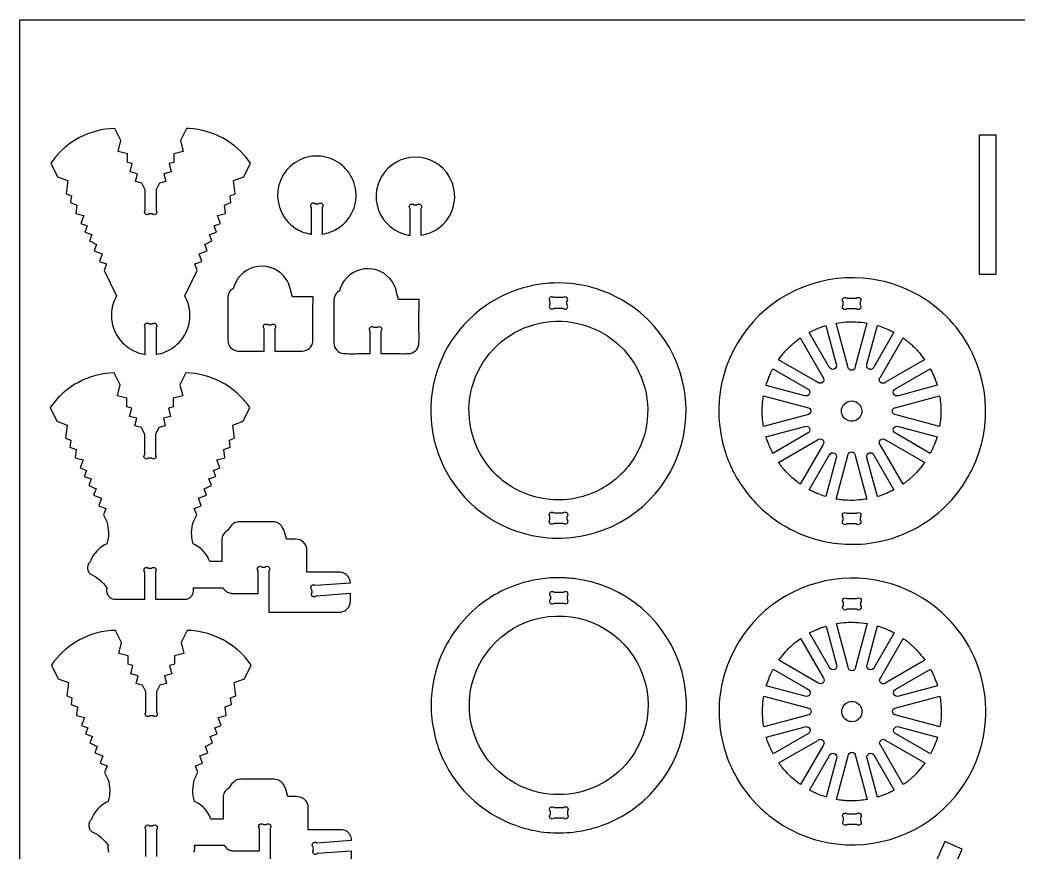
# Model space of a CAD drawing. Extents: x -56 to 89, y -25 to 54.
# Drawn here: x -56.22 to -9.5, y 14.6 to 53.58 of the extents above; entities that cross this region are included whole.
import ezdxf

# ---------------------------------------------------------------- set-up
doc = ezdxf.new("R2010")
doc.units = 0
doc.header["$MEASUREMENT"] = 0
doc.layers.get('0').update_dxf_attribs({"linetype": 'CONTINUOUS'})
doc.layers.add('SECTIONCUTEDGES', color=18, linetype='CONTINUOUS')

msp = doc.modelspace()

# ---------------------------------------------------------------- linework, layer by layer
msp.add_lwpolyline([(88.794, 53.577), (88.794, -25.029), (-56.222, -25.029), (-56.222, 53.577)], close=True)
at = {"layer": 'SECTIONCUTEDGES'}
for points in [[(-51.64, 38.728), (-51.575, 38.635), (-51.505, 38.548), (-51.431, 38.465), (-51.351, 38.386), (-51.267, 38.313), (-51.179, 38.246), (-51.087, 38.183), (-50.991, 38.127), (-50.892, 38.076), (-50.789, 38.031), (-50.684, 37.992), (-50.576, 37.96), (-50.465, 37.934), (-50.353, 37.915), (-50.353, 39.168, -1), (-50.176, 39.344), (-50.03, 39.344, -1), (-49.853, 39.168), (-49.853, 37.915), (-49.74, 37.934), (-49.63, 37.96), (-49.522, 37.992), (-49.417, 38.031), (-49.314, 38.076), (-49.215, 38.127), (-49.119, 38.183), (-49.027, 38.246), (-48.939, 38.313), (-48.855, 38.386), (-48.775, 38.465), (-48.7, 38.548), (-48.63, 38.635), (-48.566, 38.728), (-48.506, 38.824), (-48.453, 38.925), (-48.406, 39.029), (-48.365, 39.135), (-48.332, 39.243), (-48.305, 39.352), (-48.285, 39.462), (-48.271, 39.572), (-48.265, 39.684), (-48.265, 39.795), (-48.272, 39.906), (-48.285, 40.016), (-48.306, 40.126), (-48.333, 40.235), (-48.366, 40.342), (-48.407, 40.447), (-48.454, 40.55), (-48.507, 40.651), (-47.919, 41.839), (-48.034, 42.148), (-47.707, 42.269), (-47.838, 42.623), (-47.463, 42.762), (-47.573, 43.06), (-47.232, 43.228), (-47.343, 43.526), (-47.026, 43.644), (-47.133, 43.93), (-46.829, 44.043), (-46.969, 44.42), (-46.596, 44.514), (-46.65, 44.908), (-46.345, 45.022), (-46.389, 45.342), (-46.141, 45.434), (-46.226, 46.053), (-45.746, 46.232), (-45.429, 46.872), (-45.487, 46.954), (-45.61, 47.113), (-45.74, 47.265), (-45.878, 47.41), (-46.024, 47.547), (-46.177, 47.676), (-46.337, 47.797), (-46.503, 47.91), (-46.589, 47.963), (-46.747, 48.053), (-46.844, 48.103), (-47.044, 48.196), (-47.248, 48.276), (-47.456, 48.344), (-47.667, 48.4), (-47.882, 48.444), (-48.099, 48.475), (-48.318, 48.493), (-48.428, 48.497), (-48.707, 47.934), (-48.575, 47.417), (-49.018, 47.305), (-49.018, 46.905), (-49.244, 46.848), (-49.144, 46.456), (-49.48, 46.37), (-49.389, 46.01), (-49.697, 45.932), (-49.853, 45.617), (-49.853, 44.67, -1), (-50.03, 44.493), (-50.176, 44.493, -1), (-50.353, 44.67), (-50.353, 45.617), (-50.509, 45.932), (-50.817, 46.01), (-50.725, 46.37), (-51.061, 46.456), (-50.962, 46.848), (-51.188, 46.905), (-51.188, 47.305), (-51.63, 47.417), (-51.499, 47.934), (-51.778, 48.497), (-51.997, 48.485), (-52.215, 48.461), (-52.431, 48.423), (-52.644, 48.374), (-52.854, 48.312), (-53.06, 48.237), (-53.262, 48.151), (-53.459, 48.053), (-53.617, 47.963), (-53.786, 47.855), (-53.949, 47.738), (-54.106, 47.613), (-54.255, 47.48), (-54.327, 47.41), (-54.465, 47.265), (-54.596, 47.113), (-54.718, 46.954), (-54.776, 46.872), (-54.46, 46.232), (-53.98, 46.053), (-54.065, 45.434), (-53.817, 45.342), (-53.861, 45.022), (-53.556, 44.908), (-53.61, 44.514), (-53.237, 44.42), (-53.377, 44.043), (-53.073, 43.93), (-53.179, 43.644), (-52.863, 43.526), (-52.974, 43.228), (-52.632, 43.06), (-52.743, 42.762), (-52.368, 42.623), (-52.499, 42.269), (-52.172, 42.148), (-52.286, 41.839), (-51.698, 40.651), (-51.752, 40.55), (-51.799, 40.447), (-51.839, 40.342), (-51.873, 40.235), (-51.9, 40.126), (-51.92, 40.016), (-51.934, 39.906), (-51.941, 39.795), (-51.941, 39.684), (-51.934, 39.572), (-51.921, 39.462), (-51.901, 39.352), (-51.874, 39.243), (-51.84, 39.135), (-51.8, 39.029), (-51.753, 38.925), (-51.699, 38.824)], [(-42.575, 43.542), (-42.575, 44.795, 0.08601), (-42.585, 44.812, -0.186349), (-42.611, 44.886, -0.284949), (-42.539, 44.996, -0.285005), (-42.408, 44.98, -0.066648), (-42.403, 44.976, 0.145329), (-42.398, 44.972), (-42.251, 44.972, 0.08601), (-42.234, 44.982, -0.186349), (-42.16, 45.008, -0.284949), (-42.05, 44.935, -0.285005), (-42.066, 44.805, -0.066648), (-42.071, 44.8, 0.145329), (-42.075, 44.795), (-42.075, 43.542, 0.047597), (-41.678, 43.646, 0.100184), (-41.072, 44.018, 0.639695), (-42.114, 47.19, 0.640021), (-43.851, 44.339, 0.099512), (-43.335, 43.828, 0.09979), (-42.664, 43.557, 0.009062), (-42.619, 43.549, -0.003021)], [(-37.458, 43.489, 0.053281), (-37.015, 43.611, 0.059622), (-36.653, 43.805, 0.171891), (-35.94, 44.807, 0.17205), (-36.017, 46.033, 0.566523), (-39.144, 46.463, 0.566801), (-38.047, 43.504, 0.009062), (-38.003, 43.496, -0.003021), (-37.958, 43.489), (-37.958, 44.742, 0.08601), (-37.969, 44.759, -0.186349), (-37.995, 44.833, -0.284949), (-37.922, 44.943, -0.285005), (-37.791, 44.927, -0.066648), (-37.787, 44.923, 0.145329), (-37.782, 44.919), (-37.635, 44.919, 0.08601), (-37.618, 44.929, -0.186349), (-37.544, 44.955, -0.284949), (-37.434, 44.883, -0.285005), (-37.45, 44.752, -0.066648), (-37.454, 44.747, 0.145329), (-37.458, 44.742)], [(-44.79, 38.068), (-44.79, 39.122, 0.08601), (-44.8, 39.139, -0.186349), (-44.827, 39.213, -0.284949), (-44.754, 39.324, -0.285005), (-44.623, 39.308, -0.066648), (-44.618, 39.303, 0.145329), (-44.613, 39.299), (-44.467, 39.299, 0.08601), (-44.45, 39.309, -0.186349), (-44.375, 39.335, -0.284949), (-44.265, 39.263, -0.285005), (-44.281, 39.132, -0.066648), (-44.286, 39.127, 0.145329), (-44.29, 39.122), (-44.29, 38.068, -0.001261), (-43.264, 38.065, 0.007568), (-43.007, 38.068, 0.17911), (-42.67, 38.202, 0.186027), (-42.512, 38.515, 0.012625), (-42.51, 38.532, 0.006307), (-42.509, 38.566, 0.00914), (-42.506, 38.974, -0.008036), (-42.499, 40.605), (-43.469, 40.605, 0.002778), (-43.583, 41.045, 0.080686), (-43.753, 41.426, 0.286261), (-45.071, 42.035, 0.286452), (-46.197, 41.119, 0.036637), (-46.22, 41.028, -0.114416), (-46.23, 41.007, -0.116624), (-46.253, 40.987, 0.081245), (-46.35, 40.917, 0.097719), (-46.451, 40.763, 0.089338), (-46.493, 40.567), (-46.493, 38.566, 0.17911), (-46.359, 38.229, 0.186027), (-46.046, 38.07, 0.012625), (-46.029, 38.069, 0.006307), (-45.995, 38.068, 0.008514), (-45.573, 38.064, -0.002207)], [(-39.824, 37.949), (-39.824, 39.003, 0.08601), (-39.834, 39.02, -0.186349), (-39.861, 39.095, -0.284949), (-39.788, 39.205, -0.285005), (-39.657, 39.189, -0.066648), (-39.652, 39.184, 0.145329), (-39.647, 39.18), (-39.501, 39.18, 0.08601), (-39.484, 39.19, -0.186349), (-39.409, 39.216, -0.284949), (-39.299, 39.144, -0.285005), (-39.315, 39.013, -0.066648), (-39.32, 39.008, 0.145329), (-39.324, 39.003), (-39.324, 37.949, -0.001261), (-38.298, 37.946, 0.007568), (-38.041, 37.949, 0.17911), (-37.704, 38.083, 0.186027), (-37.546, 38.396, 0.012625), (-37.544, 38.413, 0.006307), (-37.543, 38.447, 0.00914), (-37.54, 38.855, -0.008036), (-37.533, 40.486), (-38.503, 40.486, 0.002778), (-38.617, 40.926, 0.080686), (-38.788, 41.308, 0.286261), (-40.106, 41.916, 0.286452), (-41.231, 41, 0.036637), (-41.255, 40.909, -0.114416), (-41.264, 40.888, -0.116624), (-41.287, 40.869, 0.081245), (-41.384, 40.798, 0.097719), (-41.485, 40.645, 0.089338), (-41.527, 40.448), (-41.527, 38.447, 0.17911), (-41.393, 38.11, 0.186027), (-41.08, 37.951, 0.012625), (-41.063, 37.95, 0.006307), (-41.029, 37.949, 0.008514), (-40.607, 37.945, -0.002207)], [(-35.698, 31.565, 0.149338), (-32.819, 29.583, 0.149353), (-29.324, 29.548, 0.296651), (-25.092, 34.497, 0.29625), (-27.9, 40.38, 0.092281), (-29.941, 41.161, 0.172556), (-33.891, 40.522, 0.220869), (-36.876, 36.46, 0.221131)], [(-20.519, 29.931, 0.063566), (-19.039, 29.276, 0.120276), (-16.08, 29.127, 0.147825), (-12.888, 30.801, 0.278823), (-11.283, 37.067, 0.15407), (-13.402, 40.172, 0.113627), (-15.931, 41.363, 0.268788), (-21.9, 39.441, 0.26905), (-23.197, 33.311, 0.085445), (-22.215, 31.461, 0.083649), (-20.644, 30.009, 0.004404), (-20.582, 29.97, 0.004421)], [(-31.236, 40.07), (-30.792, 40.07, 1), (-30.615, 40.246), (-30.615, 40.393, 1), (-30.792, 40.57), (-31.236, 40.57, 1), (-31.412, 40.393), (-31.412, 40.246, 1)], [(-17.507, 40.548), (-17.064, 40.548, -1), (-16.887, 40.371), (-16.887, 40.225, -1), (-17.064, 40.048), (-17.507, 40.048, -1), (-17.684, 40.225), (-17.684, 40.371, -1)], [(-27.088, 33.842, -0.131005), (-28.319, 32.087, -0.129677), (-30.277, 31.163, -0.079692), (-31.56, 31.132, -0.0771), (-32.831, 31.51, -0.064704), (-33.712, 32.077, -0.117883), (-34.872, 33.652, -0.529054), (-31.12, 39.465, -0.528938)], [(-18.494, 39.265), (-18.008, 37.453, -1), (-18.332, 37.319), (-19.27, 38.943, -0.012176), (-18.918, 39.11, -0.019565), (-18.693, 39.2, -0.009363), (-18.594, 39.233, 0.003121)], [(-16.571, 39.381), (-17.118, 37.338, -1), (-17.46, 37.338), (-18.007, 39.38, -0.057699), (-17.111, 39.436, -0.024823)], [(-15.306, 38.947), (-16.246, 37.319, -1), (-16.57, 37.453), (-16.084, 39.268, 0.006199), (-16.065, 39.263, -0.0186), (-16.046, 39.258), (-15.659, 39.116, -0.018388), (-15.482, 39.034, 0.006129)], [(-19.696, 38.681), (-18.638, 36.85, -1), (-18.88, 36.608), (-20.711, 37.665, -0.014778), (-20.465, 37.978, -0.028539), (-20.178, 38.285, -0.018438), (-20, 38.442, -0.011345)], [(-13.867, 37.666), (-15.698, 36.608, -1), (-15.94, 36.85), (-14.883, 38.681, 0.006303), (-14.752, 38.586, -0.01891), (-14.624, 38.489, -0.017187), (-14.471, 38.354, -0.012321), (-14.268, 38.153, -0.018926), (-14.102, 37.965, -0.012469)], [(-52.982, 27.683), (-52.956, 27.65), (-52.927, 27.621), (-52.812, 27.565), (-52.701, 27.502), (-52.595, 27.432), (-52.495, 27.354), (-52.4, 27.27), (-52.31, 27.18), (-52.227, 27.084), (-52.151, 26.981), (-52.161, 26.94), (-52.167, 26.897), (-52.169, 26.855), (-52.166, 26.813), (-52.16, 26.771), (-52.149, 26.73), (-52.134, 26.69), (-52.114, 26.652), (-52.091, 26.615), (-52.065, 26.582), (-52.036, 26.551), (-52.003, 26.524), (-51.969, 26.5), (-51.931, 26.48), (-51.892, 26.463), (-51.851, 26.45), (-50.383, 26.45), (-50.383, 27.719, -1), (-50.206, 27.896), (-50.06, 27.896, -1), (-49.883, 27.719), (-49.883, 26.45), (-48.414, 26.45), (-48.373, 26.463), (-48.334, 26.48), (-48.297, 26.5), (-48.262, 26.524), (-48.23, 26.551), (-48.2, 26.582), (-48.174, 26.615), (-48.151, 26.652), (-48.132, 26.69), (-48.117, 26.73), (-48.106, 26.771), (-48.099, 26.813), (-48.097, 26.855), (-48.098, 26.897), (-48.105, 26.94), (-48.115, 26.981), (-46.711, 26.98), (-46.686, 26.939), (-46.658, 26.901), (-46.626, 26.866), (-46.59, 26.833), (-46.552, 26.805), (-46.511, 26.78), (-46.467, 26.759), (-46.422, 26.742), (-46.374, 26.73), (-46.324, 26.722), (-46.273, 26.72), (-45.068, 26.72), (-45.068, 27.774, -1), (-44.892, 27.951), (-44.745, 27.951, -1), (-44.568, 27.774), (-44.568, 25.843), (-41.252, 25.843), (-41.202, 25.845), (-41.152, 25.853), (-41.104, 25.865), (-41.059, 25.882), (-41.015, 25.903), (-40.974, 25.928), (-40.936, 25.956), (-40.9, 25.989), (-40.868, 26.024), (-40.84, 26.062), (-40.815, 26.103), (-40.794, 26.147), (-40.777, 26.193), (-40.765, 26.24), (-40.757, 26.29), (-40.754, 26.341), (-40.754, 26.71), (-42.355, 26.593, -1), (-42.544, 26.756), (-42.555, 26.906, -1), (-42.391, 27.096), (-40.754, 27.215), (-40.758, 27.279), (-40.771, 27.342), (-40.791, 27.403), (-40.819, 27.46), (-40.854, 27.514), (-40.897, 27.562), (-40.945, 27.604), (-40.998, 27.64), (-41.055, 27.669), (-41.116, 27.689), (-41.179, 27.702), (-41.242, 27.706), (-42.787, 27.706), (-42.787, 28.75), (-42.79, 28.796), (-42.796, 28.842), (-42.806, 28.886), (-42.821, 28.929), (-42.839, 28.97), (-42.885, 29.046), (-42.944, 29.112), (-43.014, 29.167), (-43.052, 29.19), (-43.093, 29.209), (-43.136, 29.225), (-43.18, 29.236), (-43.336, 29.257), (-43.748, 29.257), (-43.848, 29.659), (-43.945, 29.824), (-43.982, 29.878), (-44.025, 29.927), (-44.073, 29.969), (-44.127, 30.004), (-44.184, 30.032), (-44.245, 30.053), (-44.309, 30.066), (-44.375, 30.07), (-45.954, 30.07), (-46.013, 30.067), (-46.071, 30.056), (-46.127, 30.039), (-46.18, 30.016), (-46.23, 29.987), (-46.276, 29.952), (-46.319, 29.912), (-46.356, 29.866), (-46.508, 29.659), (-46.579, 29.612), (-46.628, 29.569), (-46.67, 29.52), (-46.705, 29.467), (-46.734, 29.409), (-46.754, 29.348), (-46.767, 29.285), (-46.771, 29.219), (-46.771, 28.206), (-47.339, 28.206), (-47.396, 28.342), (-47.466, 28.471), (-47.506, 28.532), (-47.594, 28.647), (-47.693, 28.753), (-47.802, 28.849), (-47.921, 28.933), (-48.048, 29.005), (-48.115, 29.037), (-48.147, 29.166), (-48.159, 29.231), (-48.177, 29.361), (-48.182, 29.427), (-48.186, 29.559), (-48.179, 29.69), (-48.164, 29.821), (-48.138, 29.951), (-48.103, 30.079), (-47.949, 30.39), (-48.064, 30.698), (-47.737, 30.82), (-47.868, 31.174), (-47.493, 31.313), (-47.603, 31.61), (-47.262, 31.779), (-47.373, 32.077), (-47.056, 32.195), (-47.163, 32.481), (-46.859, 32.594), (-46.999, 32.97), (-46.626, 33.065), (-46.68, 33.459), (-46.375, 33.573), (-46.419, 33.892), (-46.171, 33.984), (-46.256, 34.604), (-45.776, 34.782), (-45.459, 35.423), (-45.577, 35.585), (-45.704, 35.741), (-45.77, 35.816), (-45.908, 35.961), (-46.054, 36.098), (-46.207, 36.227), (-46.367, 36.348), (-46.449, 36.406), (-46.619, 36.514), (-46.776, 36.603), (-46.973, 36.702), (-47.175, 36.788), (-47.381, 36.862), (-47.591, 36.924), (-47.804, 36.974), (-48.02, 37.011), (-48.238, 37.036), (-48.458, 37.048), (-48.737, 36.485), (-48.605, 35.968), (-49.048, 35.855), (-49.048, 35.456), (-49.274, 35.399), (-49.174, 35.006), (-49.51, 34.921), (-49.419, 34.561), (-49.727, 34.483), (-49.883, 34.168), (-49.883, 33.221, -1), (-50.06, 33.044), (-50.206, 33.044, -1), (-50.383, 33.221), (-50.383, 34.168), (-50.539, 34.483), (-50.847, 34.561), (-50.755, 34.921), (-51.091, 35.006), (-50.992, 35.399), (-51.218, 35.456), (-51.218, 35.855), (-51.66, 35.968), (-51.529, 36.485), (-51.808, 37.048), (-52.027, 37.036), (-52.245, 37.011), (-52.461, 36.974), (-52.674, 36.924), (-52.884, 36.862), (-53.09, 36.788), (-53.292, 36.702), (-53.489, 36.603), (-53.647, 36.514), (-53.816, 36.406), (-53.979, 36.289), (-54.136, 36.164), (-54.211, 36.098), (-54.357, 35.961), (-54.427, 35.889), (-54.562, 35.741), (-54.688, 35.585), (-54.806, 35.423), (-54.49, 34.782), (-54.01, 34.604), (-54.095, 33.984), (-53.847, 33.892), (-53.891, 33.573), (-53.585, 33.459), (-53.64, 33.065), (-53.267, 32.97), (-53.407, 32.594), (-53.103, 32.481), (-53.209, 32.195), (-52.893, 32.077), (-53.004, 31.779), (-52.662, 31.61), (-52.773, 31.313), (-52.398, 31.174), (-52.529, 30.82), (-52.202, 30.698), (-52.316, 30.39), (-52.162, 30.079), (-52.127, 29.951), (-52.102, 29.821), (-52.086, 29.69), (-52.08, 29.559), (-52.083, 29.427), (-52.096, 29.296), (-52.119, 29.166), (-52.151, 29.037), (-52.282, 28.971), (-52.406, 28.892), (-52.52, 28.802), (-52.624, 28.701), (-52.717, 28.59), (-52.76, 28.532), (-52.836, 28.407), (-52.9, 28.275), (-52.927, 28.206), (-52.956, 28.177), (-52.982, 28.145), (-53.005, 28.111), (-53.023, 28.074), (-53.038, 28.036), (-53.049, 27.996), (-53.055, 27.955), (-53.057, 27.914), (-53.055, 27.872), (-53.049, 27.831), (-53.038, 27.792), (-53.023, 27.753), (-53.005, 27.717)], [(-20.974, 37.24), (-19.349, 36.302, -1), (-19.483, 35.978), (-21.295, 36.463, -0.012918), (-21.183, 36.786, -0.018758), (-21.092, 37.003, -0.010898), (-21.034, 37.122, 0.003632)], [(-13.283, 36.464), (-15.095, 35.978, -1), (-15.229, 36.302), (-13.605, 37.24, -0.026072), (-13.444, 36.903, -0.02074)], [(-21.411, 35.977), (-19.368, 35.43, -1), (-19.368, 35.088), (-21.41, 34.541, 0.006429), (-21.435, 34.688, -0.01929), (-21.456, 34.836), (-21.477, 35.259), (-21.456, 35.682, -0.018896), (-21.435, 35.829, 0.006298)], [(-17.107, 34.819, -0.520017), (-17.764, 35.237, -0.519794), (-17.148, 35.713, -0.315968), (-16.814, 35.281, -0.315775)], [(-13.167, 34.541), (-15.21, 35.088, -1), (-15.21, 35.43), (-13.168, 35.977, -0.005477), (-13.129, 35.666, -0.027167), (-13.106, 35.282, -0.022163), (-13.118, 34.959, -0.016966)], [(-21.298, 34.053), (-19.483, 34.54, -1), (-19.349, 34.216), (-20.973, 33.278, -0.020623), (-21.214, 33.809, -0.019978), (-21.288, 34.016, -0.019766), (-21.293, 34.035, 0.006588)], [(-13.604, 33.278), (-15.229, 34.216, -1), (-15.095, 34.54), (-13.283, 34.054, -0.023422), (-13.424, 33.664, -0.022807)], [(-20.711, 32.852), (-18.88, 33.909, -1), (-18.638, 33.668), (-19.695, 31.837, -0.024397), (-20.121, 32.183, -0.042082), (-20.549, 32.636, -0.010889), (-20.631, 32.743, 0.00363)], [(-14.882, 31.837), (-15.94, 33.668, -1), (-15.698, 33.91), (-13.867, 32.853, -0.014529), (-14.138, 32.506, -0.022653), (-14.328, 32.298), (-14.624, 32.029, -0.018394), (-14.752, 31.931, 0.006131)], [(-19.27, 31.574), (-18.332, 33.199, -1), (-18.008, 33.064), (-18.493, 31.253, -0.012234), (-18.806, 31.361, -0.017991), (-19.014, 31.448, -0.010478), (-19.142, 31.51, 0.003492)], [(-18.007, 31.137), (-17.46, 33.18, -1), (-17.118, 33.18), (-16.571, 31.138, -0.013089), (-16.937, 31.093, -0.036535), (-17.497, 31.08, -0.015577), (-17.723, 31.098, -0.012352)], [(-16.083, 31.25), (-16.57, 33.065, -1), (-16.246, 33.199), (-15.306, 31.572, 0.006248), (-15.482, 31.484, -0.018746), (-15.659, 31.401), (-16.046, 31.26, -0.018599), (-16.065, 31.255, 0.006199)], [(-30.792, 29.992), (-31.236, 29.992, -1), (-31.412, 30.168), (-31.412, 30.315, -1), (-31.236, 30.492), (-30.792, 30.492, -1), (-30.615, 30.315), (-30.615, 30.168, -1)], [(-17.507, 30.47), (-17.064, 30.47, -1), (-16.887, 30.293), (-16.887, 30.147, -1), (-17.064, 29.97), (-17.507, 29.97, -1), (-17.684, 30.147), (-17.684, 30.293, -1)], [(-35.765, 17.871, 0.082498), (-34.349, 16.53, 0.081429), (-32.553, 15.705, 0.051999), (-31.402, 15.513, 0.048718), (-30.157, 15.559, 0.045642), (-29.149, 15.79, 0.081866), (-27.417, 16.691, 0.306737), (-25.228, 23.034, 0.307202), (-30.303, 27.412, 0.018046), (-30.713, 27.444, 0.016111), (-31.174, 27.45, 0.042286), (-32.094, 27.352, 0.052805), (-33.364, 26.966, 0.063258), (-34.601, 26.245, 0.060023), (-35.679, 25.192, 0.070022), (-36.497, 23.82, 0.067248), (-36.929, 22.215, 0.053404), (-36.956, 21.002, 0.050725), (-36.72, 19.747, 0.04601), (-36.337, 18.784, 0.044299)], [(-21.757, 16.862, 0.086412), (-20.028, 15.591, 0.086691), (-17.977, 14.982, 0.274319), (-12.153, 17.581, 0.379188), (-13.057, 25.812, 0.257222), (-18.92, 27.204, 0.257249), (-23.229, 22.991, 0.132982), (-23.323, 19.728, 0.132968)], [(-31.217, 26.265), (-30.773, 26.265, 1), (-30.597, 26.442), (-30.597, 26.588, 1), (-30.773, 26.765), (-31.217, 26.765, 1), (-31.393, 26.588), (-31.393, 26.442, 1)], [(-17.495, 26.472), (-17.052, 26.472, -1), (-16.875, 26.295), (-16.875, 26.149, -1), (-17.052, 25.972), (-17.495, 25.972, -1), (-17.672, 26.149), (-17.672, 26.295, -1)], [(-26.815, 21.476, -0.481507), (-31.931, 17.396, -0.481693), (-34.769, 23.29, -0.349808), (-30.068, 25.554, -0.349977)], [(-16.559, 25.305), (-17.106, 23.262, -1), (-17.448, 23.262), (-17.995, 25.304, -0.057699), (-17.099, 25.36, -0.024823)], [(-18.482, 25.189), (-17.996, 23.377, -1), (-18.32, 23.243), (-19.258, 24.867, -0.012176), (-18.906, 25.034, -0.019565), (-18.681, 25.124, -0.009363), (-18.582, 25.157, 0.003121)], [(-15.294, 24.871), (-16.234, 23.243, -1), (-16.558, 23.377), (-16.072, 25.192, 0.006199), (-16.053, 25.187, -0.0186), (-16.034, 25.182), (-15.646, 25.041, -0.018388), (-15.469, 24.958, 0.006129)], [(-19.684, 24.605), (-18.626, 22.774, -1), (-18.868, 22.532), (-20.698, 23.589, -0.014778), (-20.452, 23.903, -0.028539), (-20.166, 24.209, -0.018438), (-19.988, 24.367, -0.011345)], [(-13.855, 23.59), (-15.686, 22.532, -1), (-15.927, 22.774), (-14.87, 24.605, 0.006303), (-14.74, 24.511, -0.01891), (-14.612, 24.413, -0.017187), (-14.458, 24.278, -0.012321), (-14.256, 24.077, -0.018926), (-14.089, 23.89, -0.012469)], [(-20.962, 23.164), (-19.337, 22.226, -1), (-19.471, 21.902), (-21.282, 22.387, -0.012918), (-21.171, 22.71, -0.018758), (-21.08, 22.927, -0.010898), (-21.022, 23.046, 0.003632)], [(-13.27, 22.388), (-15.082, 21.902, -1), (-15.217, 22.226), (-13.593, 23.164, -0.026072), (-13.432, 22.828, -0.02074)], [(-21.398, 21.901), (-19.356, 21.354, -1), (-19.356, 21.012), (-21.398, 20.465, 0.006429), (-21.422, 20.612, -0.01929), (-21.443, 20.76), (-21.465, 21.183), (-21.443, 21.606, -0.018896), (-21.423, 21.754, 0.006298)], [(-17.75, 21.134, -0.704491), (-16.942, 21.517, -0.705318), (-17.325, 20.71, -0.172802), (-17.614, 20.847, -0.173371)], [(-13.155, 20.465), (-15.198, 21.012, -1), (-15.198, 21.354), (-13.156, 21.901, -0.035509), (-13.096, 21.242, -0.037792), (-13.131, 20.622, -0.007975), (-13.143, 20.544, 0.002658)], [(-21.286, 19.978), (-19.471, 20.464, -1), (-19.337, 20.14), (-20.961, 19.202, -0.020623), (-21.202, 19.733, -0.019978), (-21.276, 19.94, -0.019766), (-21.281, 19.959, 0.006588)], [(-13.592, 19.202), (-15.216, 20.14, -1), (-15.082, 20.464), (-13.271, 19.979, -0.023422), (-13.411, 19.588, -0.022807)], [(-20.699, 18.776), (-18.868, 19.834, -1), (-18.626, 19.592), (-19.683, 17.761, -0.019294), (-20.031, 18.038, -0.045903), (-20.537, 18.56, -0.008546), (-20.613, 18.658, -0.007227)], [(-14.87, 17.761), (-15.927, 19.592, -1), (-15.686, 19.834), (-13.855, 18.777, -0.014529), (-14.126, 18.431, -0.022653), (-14.316, 18.222), (-14.612, 17.953, -0.018394), (-14.74, 17.855, 0.006131)], [(-19.258, 17.498), (-18.32, 19.123, -1), (-17.996, 18.989), (-18.481, 17.177, -0.012234), (-18.794, 17.285, -0.017991), (-19.001, 17.372, -0.010478), (-19.13, 17.434, 0.003492)], [(-17.995, 17.061), (-17.447, 19.104, -1), (-17.106, 19.104), (-16.559, 17.062, -0.013089), (-16.924, 17.017, -0.036535), (-17.485, 17.004, -0.015577), (-17.711, 17.022, -0.012352)], [(-16.071, 17.174), (-16.557, 18.989, -1), (-16.234, 19.123), (-15.294, 17.496, 0.006248), (-15.469, 17.409, -0.018746), (-15.646, 17.326), (-16.034, 17.184, -0.018599), (-16.052, 17.179, 0.006199)], [(-31.217, 16.687), (-30.773, 16.687, -1), (-30.597, 16.51), (-30.597, 16.364, -1), (-30.773, 16.187), (-31.217, 16.187, -1), (-31.393, 16.364), (-31.393, 16.51, -1)], [(-17.672, 16.071), (-17.672, 16.217, -1), (-17.495, 16.394), (-17.052, 16.394, -1), (-16.875, 16.217), (-16.875, 16.071, -1), (-17.052, 15.894), (-17.495, 15.894, -1)]]:
    msp.add_lwpolyline(points, format="xyb", close=True, dxfattribs=at)
msp.add_lwpolyline([(-11.322, 41.677), (-10.526, 41.677), (-10.526, 48.177), (-11.322, 48.177)], close=True, dxfattribs=at)
for points in [[(-40.695, 14.28), (-40.695, 14.649), (-42.295, 14.532, -1), (-42.485, 14.695), (-42.496, 14.846, -1), (-42.332, 15.035), (-40.695, 15.155), (-40.699, 15.219), (-40.711, 15.282), (-40.732, 15.342), (-40.76, 15.4), (-40.795, 15.453), (-40.837, 15.501), (-40.885, 15.544), (-40.939, 15.58), (-40.996, 15.608), (-41.057, 15.629), (-41.119, 15.641), (-41.183, 15.645), (-42.728, 15.645), (-42.728, 16.689), (-42.73, 16.736), (-42.737, 16.781), (-42.747, 16.826), (-42.762, 16.868), (-42.78, 16.909), (-42.826, 16.985), (-42.885, 17.051), (-42.955, 17.106), (-42.993, 17.129), (-43.034, 17.148), (-43.077, 17.164), (-43.121, 17.176), (-43.277, 17.197), (-43.689, 17.197), (-43.789, 17.598), (-43.886, 17.763), (-43.922, 17.818), (-43.966, 17.866), (-44.014, 17.908), (-44.068, 17.944), (-44.125, 17.972), (-44.186, 17.993), (-44.25, 18.005), (-44.315, 18.01), (-45.895, 18.01), (-45.954, 18.006), (-46.012, 17.996), (-46.067, 17.979), (-46.121, 17.956), (-46.171, 17.927), (-46.217, 17.892), (-46.259, 17.851), (-46.297, 17.806), (-46.449, 17.598), (-46.52, 17.551), (-46.569, 17.508), (-46.611, 17.46), (-46.646, 17.406), (-46.675, 17.349), (-46.695, 17.288), (-46.708, 17.224), (-46.712, 17.158), (-46.712, 16.146), (-47.28, 16.146), (-47.337, 16.282), (-47.407, 16.41), (-47.489, 16.53), (-47.582, 16.641), (-47.633, 16.692), (-47.743, 16.788), (-47.861, 16.872), (-47.989, 16.945), (-48.056, 16.976), (-48.088, 17.105), (-48.11, 17.235), (-48.123, 17.366), (-48.126, 17.498), (-48.12, 17.63), (-48.104, 17.76), (-48.079, 17.89), (-48.044, 18.018), (-47.89, 18.329), (-48.005, 18.638), (-47.677, 18.759), (-47.809, 19.113), (-47.433, 19.252), (-47.544, 19.55), (-47.203, 19.719), (-47.314, 20.017), (-46.997, 20.134), (-47.104, 20.421), (-46.8, 20.534), (-46.939, 20.91), (-46.567, 21.004), (-46.621, 21.399), (-46.315, 21.512), (-46.359, 21.832), (-46.112, 21.924), (-46.197, 22.544), (-45.717, 22.722), (-45.4, 23.362), (-45.518, 23.525), (-45.645, 23.68), (-45.779, 23.829), (-45.921, 23.97), (-46.071, 24.103), (-46.227, 24.228), (-46.39, 24.345), (-46.559, 24.453), (-46.717, 24.543), (-46.815, 24.593), (-47.014, 24.686), (-47.218, 24.766), (-47.427, 24.834), (-47.638, 24.89), (-47.853, 24.934), (-48.07, 24.965), (-48.179, 24.975), (-48.399, 24.987), (-48.677, 24.424), (-48.546, 23.907), (-48.989, 23.795), (-48.989, 23.396), (-49.215, 23.338), (-49.115, 22.946), (-49.451, 22.861), (-49.36, 22.501), (-49.668, 22.422), (-49.824, 22.108), (-49.824, 21.16, -1), (-50, 20.983), (-50.147, 20.983, -1), (-50.324, 21.16), (-50.324, 22.108), (-50.479, 22.422), (-50.788, 22.501), (-50.696, 22.861), (-51.032, 22.946), (-50.932, 23.338), (-51.158, 23.396), (-51.158, 23.795), (-51.601, 23.907), (-51.47, 24.424), (-51.748, 24.987), (-51.968, 24.975), (-52.186, 24.951), (-52.402, 24.914), (-52.615, 24.864), (-52.825, 24.802), (-53.031, 24.727), (-53.233, 24.641), (-53.43, 24.543), (-53.588, 24.453), (-53.757, 24.345), (-53.92, 24.228), (-54.077, 24.103), (-54.226, 23.97), (-54.368, 23.829), (-54.502, 23.68), (-54.629, 23.525), (-54.747, 23.362), (-54.43, 22.722), (-53.95, 22.544), (-54.035, 21.924), (-53.788, 21.832), (-53.832, 21.512), (-53.526, 21.399), (-53.58, 21.004), (-53.208, 20.91), (-53.348, 20.534), (-53.044, 20.421), (-53.15, 20.134), (-52.834, 20.017), (-52.944, 19.719), (-52.603, 19.55), (-52.714, 19.252), (-52.338, 19.113), (-52.47, 18.759), (-52.142, 18.638), (-52.257, 18.329), (-52.103, 18.018), (-52.068, 17.89), (-52.043, 17.76), (-52.027, 17.63), (-52.021, 17.498), (-52.024, 17.366), (-52.037, 17.235), (-52.059, 17.105), (-52.091, 16.976), (-52.223, 16.91), (-52.346, 16.832), (-52.46, 16.742), (-52.565, 16.641), (-52.658, 16.53), (-52.701, 16.471), (-52.777, 16.347), (-52.841, 16.215), (-52.867, 16.146), (-52.897, 16.117), (-52.923, 16.084), (-52.945, 16.05), (-52.964, 16.014), (-52.979, 15.975), (-52.99, 15.936), (-52.996, 15.895), (-52.998, 15.853), (-52.996, 15.812), (-52.99, 15.771), (-52.979, 15.731), (-52.964, 15.693), (-52.945, 15.656), (-52.923, 15.622), (-52.897, 15.59), (-52.867, 15.561), (-52.752, 15.505), (-52.642, 15.442), (-52.536, 15.371), (-52.436, 15.294), (-52.34, 15.21), (-52.251, 15.119), (-52.168, 15.023), (-52.091, 14.921), (-52.102, 14.879), (-52.108, 14.837), (-52.11, 14.794), (-52.107, 14.752), (-52.1, 14.71), (-52.089, 14.669), (-52.074, 14.63), (-52.055, 14.591)], [(-48.092, 14.591), (-48.073, 14.63), (-48.058, 14.669), (-48.047, 14.71), (-48.04, 14.752), (-48.038, 14.794), (-48.039, 14.837), (-48.045, 14.879), (-48.056, 14.921), (-46.652, 14.92), (-46.627, 14.879), (-46.599, 14.84), (-46.566, 14.805), (-46.531, 14.773), (-46.493, 14.744), (-46.452, 14.719), (-46.408, 14.698), (-46.362, 14.681), (-46.315, 14.669), (-46.265, 14.662), (-46.214, 14.659), (-45.009, 14.659), (-45.009, 15.713, -1), (-44.832, 15.89), (-44.686, 15.89, -1), (-44.509, 15.713), (-44.509, 13.782)], [(-50.324, 14.39), (-50.324, 15.658, -1), (-50.147, 15.835), (-50, 15.835, -1), (-49.824, 15.658), (-49.824, 14.39)], [(-14.126, 10.153), (-12.12, 14.74), (-12.924, 15.092), (-15.003, 10.359, -0.002171)]]:
    msp.add_lwpolyline(points, format="xyb", dxfattribs=at)

doc.saveas('drawing.dxf')
